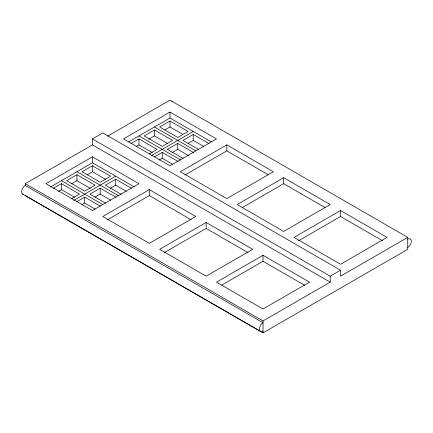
<?xml version="1.0" encoding="UTF-8"?>
<svg xmlns="http://www.w3.org/2000/svg" width="433" height="433" viewBox="0 0 433 433"><rect width="100%" height="100%" fill="white"/><g stroke="black" fill="none" stroke-linecap="round" stroke-linejoin="round"><path stroke-width="0.65" d="M92.456 138.917L330.206 276.178L330.206 282.148L92.456 144.887L92.456 138.917L102.794 132.947L340.544 270.214L340.544 276.178L407.734 237.387L407.734 249.321L263.015 332.874L25.266 195.613M23.458 194.309A5.115 2.955 -60 0 1 21.774 190.58A5.115 2.955 -60 0 1 25.266 185.465L25.266 183.679L92.456 144.887M107.471 136.216L169.985 100.126L407.734 237.387M92.456 156.822L45.941 183.679L92.456 210.53L138.971 183.679L92.456 156.822L92.456 162.786L50.537 186.991M169.985 112.06L123.47 138.917L169.985 165.774L216.5 138.917L169.985 112.06L169.985 118.03L128.639 141.9M53.405 188.317L61.448 183.679L79.537 194.119L71.499 198.763M76.955 174.726L66.617 180.691L84.706 191.137L95.043 185.167L76.955 174.726L76.955 180.691L90.373 188.442M92.456 165.774L82.118 171.739L100.212 182.185L110.545 176.215L92.456 165.774L92.456 171.739L105.879 179.489M130.934 143.561L138.971 138.917L157.065 149.363L149.022 154.002M154.478 129.965L144.14 135.935L162.229 146.376L172.567 140.411L154.478 129.965L154.478 135.935L167.901 143.68M169.985 121.013L159.647 126.983L177.736 137.423L188.074 131.459L169.985 121.013L169.985 126.983L182.823 134.392M58.574 191.305L61.448 189.643L74.866 197.394M71.786 183.679L76.955 180.691M87.287 174.726L92.456 171.739M136.103 146.543L138.971 144.887L152.394 152.632M148.736 139.247L154.478 135.935M164.816 129.965L169.985 126.983M73.794 200.419L115.714 176.215M151.323 155.658L193.242 131.459M76.663 201.746L84.706 197.102L100.461 206.2M115.968 197.248L100.212 188.155L89.875 194.119L105.63 203.218M131.47 188.295L115.714 179.202L105.376 185.167L121.132 194.265M154.191 156.984L162.229 152.346L177.985 161.439M193.491 152.486L177.736 143.393L167.398 149.363L183.154 158.456M208.998 143.54L193.242 134.441L182.905 140.411L198.66 149.504M81.832 204.728L84.706 203.072L95.206 209.139M95.043 197.102L100.212 194.119L110.713 200.187M109.971 188.485L115.714 185.167L126.219 191.234M159.36 159.972L162.229 158.31L172.735 164.378M171.993 152.676L177.736 149.363L188.826 155.761M188.074 143.393L193.242 140.411L203.748 146.473M149.309 189.643L102.794 216.5L149.309 243.357L195.824 216.5L149.309 189.643L149.309 195.613L191.175 219.78M226.838 144.887L180.323 171.739L226.838 198.595L273.353 171.739L226.838 144.887L226.838 150.852L184.972 175.024M107.444 219.78L149.309 195.613M206.162 222.47L159.647 249.321L206.162 276.178L252.677 249.321L206.162 222.47L206.162 228.435L248.028 252.607M283.691 177.709L237.176 204.565L283.691 231.422L330.206 204.565L283.691 177.709L283.691 183.679L324.972 207.51M164.296 252.607L206.162 228.435M242.404 207.51L283.691 183.679M263.015 255.291L216.5 282.148L263.015 309.005L309.53 282.148L263.015 255.291L263.015 261.261L304.881 285.428M340.544 210.53L294.029 237.387L340.544 264.244L387.059 237.387L340.544 210.53L340.544 216.5L382.409 240.672M221.734 285.093L263.015 261.261M298.678 240.672L340.544 216.5M330.206 276.178L340.544 270.214M25.266 183.679L263.015 320.94L330.206 282.148M169.985 118.03L211.266 141.862M226.838 150.852L268.119 174.688M154.478 126.983L195.759 150.814M138.971 135.935L180.837 160.102M92.456 162.786L134.322 186.959M76.955 171.739L118.815 195.911M61.448 180.691L102.729 204.528M25.266 185.465L263.015 322.731A5.115 2.955 -60 0 0 259.399 328.993A5.115 2.955 -60 0 0 263.015 331.083M22.711 194.076L260.46 331.337M263.015 320.94L263.015 332.874M193.242 134.441L193.242 140.411M177.736 143.393L177.736 149.363M162.229 152.346L162.229 158.31M138.971 138.917L138.971 144.887M115.714 179.202L115.714 185.167M100.212 188.155L100.212 194.119M84.706 197.102L84.706 203.072M61.448 183.679L61.448 189.643M407.734 239.178A5.115 2.955 -60 0 1 411.35 241.268A5.115 2.955 -60 0 1 407.734 247.535M171.793 101.43A5.115 2.955 -60 0 1 172.54 101.663"/></g></svg>
